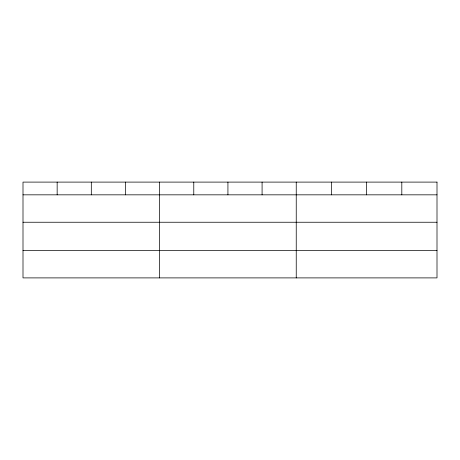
<?xml version="1.0" encoding="UTF-8"?>
<svg xmlns="http://www.w3.org/2000/svg" width="460" height="460" viewBox="0 0 460 460"><rect width="100%" height="100%" fill="white"/><g stroke="black" fill="none" stroke-linecap="round" stroke-linejoin="round"><path stroke-width="0.69" d="M23 194.833L437 194.833M23 222.243L437 222.243M23 250.487L437 250.487M401.81 182.102L401.81 194.833M366.62 182.102L366.62 194.833M331.43 182.102L331.43 194.833M296.24 182.102L296.24 277.897M262.085 182.102L262.085 194.833M227.93 182.102L227.93 194.833M193.775 182.102L193.775 194.833M159.62 182.102L159.62 277.897M125.465 182.102L125.465 194.833M91.31 182.102L91.31 194.833M57.155 182.102L57.155 194.833M437 182.102L23 182.102L23 277.897L437 277.897L437 182.102"/></g></svg>
